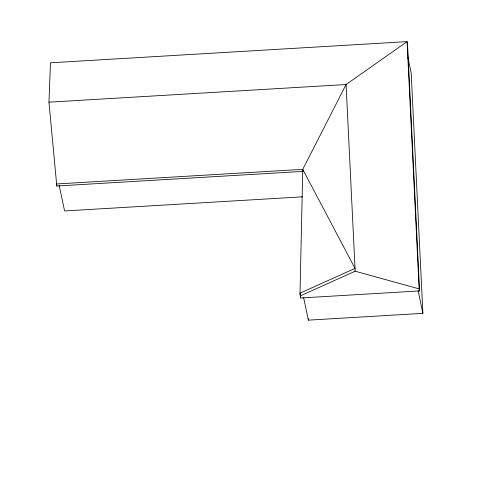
<?xml version="1.0" encoding="UTF-8"?>
<svg xmlns="http://www.w3.org/2000/svg" width="494" height="494" viewBox="0 0 494 494"><rect width="100%" height="100%" fill="white"/><g stroke="black" fill="none" stroke-linecap="round" stroke-linejoin="round"><path stroke-width="0.74" d="M419.567 290.923L419.14 288.891L407.087 41.626L346.072 84.523L302.754 169.343L300.012 293.17L300.574 297.993L419.567 290.923L407.519 43.657L407.087 41.626L50.474 62.806L48.955 102.172L56.804 186.01L303.18 171.375M407.846 57.193L411.187 73.044L422.901 313.344L308.373 320.149L308.41 318.611M300.148 295.962L355.174 271.206L419.14 288.891M48.955 102.172L346.072 84.523L355.174 271.206M56.378 183.978L302.754 169.343L355.038 268.415L300.012 293.17L300.574 297.993M302.643 196.822L64.591 210.963L59.181 185.299M418.128 290.7L422.901 313.344M302.754 169.343L303.038 170.696M303.6 297.505L308.373 320.149M56.73 184.472L56.804 186.01"/></g></svg>
